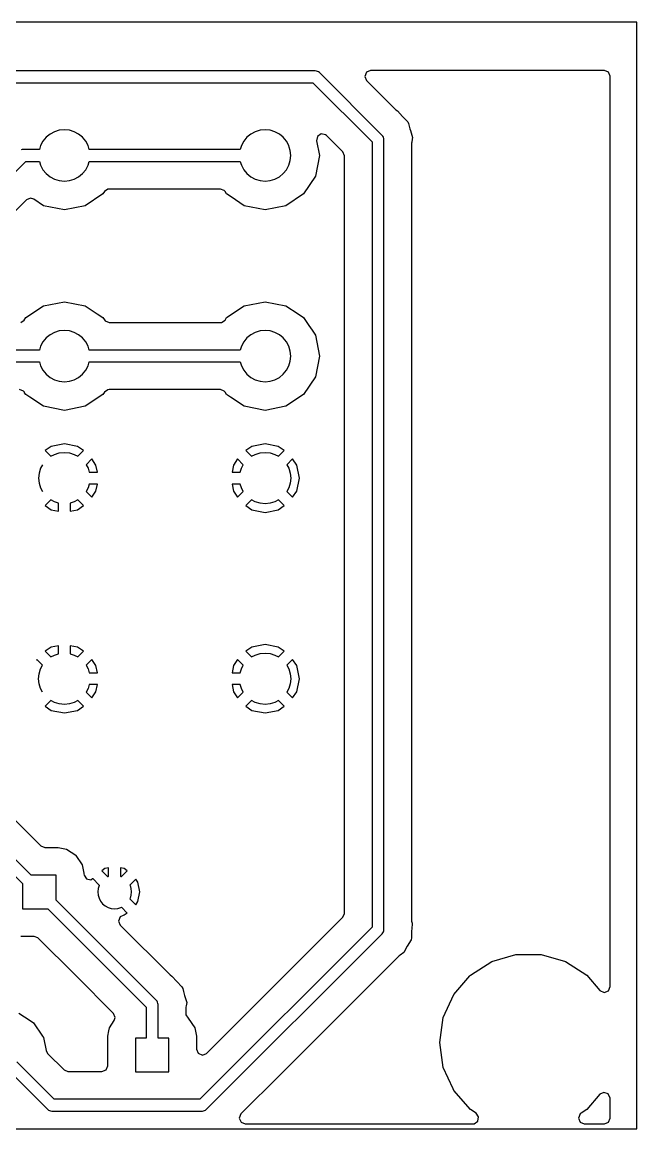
# Model space of a CAD drawing. Extents: x 48.5 to 131.2, y 2.2 to 58.3.
# Drawn here: x 100.1 to 131.2, y 2.2 to 58.3 of the extents above; entities that cross this region are included whole.
import ezdxf

# ---------------------------------------------------------------- set-up
doc = ezdxf.new("R2010")
doc.units = 0
doc.header["$LTSCALE"] = 0.000394
doc.layers.add('PLAN_1', color=7, linetype='CONTINUOUS')

msp = doc.modelspace()

# ---------------------------------------------------------------- linework, layer by layer
at = {"layer": 'PLAN_1', "color": 5}
for p, q in [((131.209976, 58.284996, 1.6), (48.494991, 58.284996, 1.6)), ((131.209976, 2.24, 1.6), (131.209976, 58.284996, 1.6)), ((48.494991, 2.24, 1.6), (131.209976, 2.24, 1.6))]:
    msp.add_line(p, q, dxfattribs=at)
at = {"layer": 'PLAN_1', "color": 1}
for p, q in [((114.93499, 55.814499, 0.06), (86.359993, 55.814499, 0.06)), ((114.993515, 55.808735, 0.06), (114.93499, 55.814499, 0.06)), ((115.049797, 55.791664, 0.06), (114.993515, 55.808735, 0.06)), ((115.101662, 55.763939, 0.06), (115.049797, 55.791664, 0.06)), ((115.147125, 55.726631, 0.06), (115.101662, 55.763939, 0.06)), ((118.322121, 52.551632, 0.06), (115.147125, 55.726631, 0.06)), ((117.52787, 55.749332, 0.06), (117.439087, 55.535, 0.06)), ((117.439087, 55.535, 0.06), (117.52375, 55.330616, 0.06)), ((117.732269, 55.834, 0.06), (117.52787, 55.749332, 0.06)), ((129.570435, 55.834, 0.06), (117.732269, 55.834, 0.06)), ((129.774826, 55.749336, 0.06), (129.570435, 55.834, 0.06)), ((129.859497, 55.544926, 0.06), (129.774826, 55.749336, 0.06)), ((129.859497, 9.441635, 0.06), (129.859497, 55.544926, 0.06)), ((86.484261, 55.2145, 0.06), (114.810722, 55.2145, 0.06)), ((114.810722, 55.2145, 0.06), (117.809982, 52.215237, 0.06)), ((117.52375, 55.330616, 0.06), (119.012749, 53.841606, 0.06)), ((119.012749, 53.841606, 0.06), (119.101341, 53.784882, 0.06)), ((119.101341, 53.784882, 0.06), (119.35141, 53.502945, 0.06)), ((119.35141, 53.502945, 0.06), (119.507904, 53.346451, 0.06)), ((119.507904, 53.346451, 0.06), (119.613335, 53.239613, 0.06)), ((101.737495, 52.735542, 0.06), (101.512741, 52.61541, 0.06)), ((101.981369, 52.809521, 0.06), (101.737495, 52.735542, 0.06)), ((102.234985, 52.834499, 0.06), (101.981369, 52.809521, 0.06)), ((102.488602, 52.809521, 0.06), (102.234985, 52.834499, 0.06)), ((102.732475, 52.735542, 0.06), (102.488602, 52.809521, 0.06)), ((102.95723, 52.61541, 0.06), (102.732475, 52.735542, 0.06)), ((111.897499, 52.735542, 0.06), (111.672745, 52.61541, 0.06)), ((112.141373, 52.809521, 0.06), (111.897499, 52.735542, 0.06)), ((112.394989, 52.834499, 0.06), (112.141373, 52.809521, 0.06)), ((112.648605, 52.809521, 0.06), (112.394989, 52.834499, 0.06)), ((112.892479, 52.735542, 0.06), (112.648605, 52.809521, 0.06)), ((113.117233, 52.61541, 0.06), (112.892479, 52.735542, 0.06)), ((119.613335, 53.239613, 0.06), (119.659477, 53.15863, 0.06)), ((119.659477, 53.15863, 0.06), (119.725967, 52.888874, 0.06)), ((119.725967, 52.888874, 0.06), (119.749901, 52.792751, 0.06)), ((119.749901, 52.792751, 0.06), (119.858185, 52.445244, 0.06)), ((101.154076, 52.256741, 0.06), (101.033943, 52.03199, 0.06)), ((101.31575, 52.453739, 0.06), (101.154076, 52.256741, 0.06)), ((101.512741, 52.61541, 0.06), (101.31575, 52.453739, 0.06)), ((103.154221, 52.453739, 0.06), (102.95723, 52.61541, 0.06)), ((103.315895, 52.256741, 0.06), (103.154221, 52.453739, 0.06)), ((103.436028, 52.03199, 0.06), (103.315895, 52.256741, 0.06)), ((111.314079, 52.256741, 0.06), (111.193947, 52.03199, 0.06)), ((111.475754, 52.453739, 0.06), (111.314079, 52.256741, 0.06)), ((111.672745, 52.61541, 0.06), (111.475754, 52.453739, 0.06)), ((113.314224, 52.453739, 0.06), (113.117233, 52.61541, 0.06)), ((113.475899, 52.256741, 0.06), (113.314224, 52.453739, 0.06)), ((113.596031, 52.03199, 0.06), (113.475899, 52.256741, 0.06)), ((115.043785, 52.494343, 0.06), (115.000626, 52.277367, 0.06)), ((115.000626, 52.277367, 0.06), (115.148392, 51.5345, 0.06)), ((115.236687, 52.623238, 0.06), (115.043785, 52.494343, 0.06)), ((115.456207, 52.579575, 0.06), (115.236687, 52.623238, 0.06)), ((115.505508, 52.539101, 0.06), (115.456207, 52.579575, 0.06)), ((116.328941, 51.715664, 0.06), (115.505508, 52.539101, 0.06)), ((117.809982, 52.215237, 0.06), (117.809982, 12.458769, 0.06)), ((118.359428, 52.506172, 0.06), (118.322121, 52.551632, 0.06)), ((118.387146, 52.454304, 0.06), (118.359428, 52.506172, 0.06)), ((118.404221, 52.398026, 0.06), (118.387146, 52.454304, 0.06)), ((118.409988, 52.3395, 0.06), (118.404221, 52.398026, 0.06)), ((118.409988, 12.334504, 0.06), (118.409988, 52.3395, 0.06)), ((119.814964, 52.209415, 0.06), (119.810478, 52.160065, 0.06)), ((119.810478, 52.160065, 0.06), (119.810478, 12.758334, 0.06)), ((119.843689, 52.366154, 0.06), (119.814964, 52.209415, 0.06)), ((119.858185, 52.445244, 0.06), (119.843689, 52.366154, 0.06)), ((100.101463, 51.828735, 0.06), (100.045181, 51.811665, 0.06)), ((100.159988, 51.834499, 0.06), (100.101463, 51.828735, 0.06)), ((100.97403, 51.834499, 0.06), (100.159988, 51.834499, 0.06)), ((101.033943, 52.03199, 0.06), (100.97403, 51.834499, 0.06)), ((103.495941, 51.834499, 0.06), (103.436028, 52.03199, 0.06)), ((111.134033, 51.834499, 0.06), (103.495941, 51.834499, 0.06)), ((111.193947, 52.03199, 0.06), (111.134033, 51.834499, 0.06)), ((113.618858, 51.956741, 0.06), (113.596031, 52.03199, 0.06)), ((113.670013, 51.788116, 0.06), (113.618858, 51.956741, 0.06)), ((113.694992, 51.5345, 0.06), (113.670013, 51.788116, 0.06)), ((116.409492, 51.521229, 0.06), (116.328941, 51.715664, 0.06)), ((93.009995, 43.960239, 0.06), (100.284256, 51.234501, 0.06)), ((100.284256, 51.234501, 0.06), (100.97403, 51.234501, 0.06)), ((100.97403, 51.234501, 0.06), (101.033943, 51.03701, 0.06)), ((101.033943, 51.03701, 0.06), (101.154076, 50.81226, 0.06)), ((103.315895, 50.81226, 0.06), (103.436028, 51.03701, 0.06)), ((103.436028, 51.03701, 0.06), (103.495941, 51.234501, 0.06)), ((103.495941, 51.234501, 0.06), (111.134033, 51.234501, 0.06)), ((111.134033, 51.234501, 0.06), (111.167068, 51.125618, 0.06)), ((111.167068, 51.125618, 0.06), (111.193947, 51.03701, 0.06)), ((111.193947, 51.03701, 0.06), (111.314079, 50.81226, 0.06)), ((113.475899, 50.81226, 0.06), (113.596031, 51.03701, 0.06)), ((113.596031, 51.03701, 0.06), (113.670013, 51.280884, 0.06)), ((113.670013, 51.280884, 0.06), (113.694992, 51.5345, 0.06)), ((115.148392, 51.5345, 0.06), (114.938797, 50.480812, 0.06)), ((116.409492, 13.152783, 0.06), (116.409492, 51.521229, 0.06)), ((101.154076, 50.81226, 0.06), (101.31575, 50.615261, 0.06)), ((101.31575, 50.615261, 0.06), (101.512741, 50.45359, 0.06)), ((101.512741, 50.45359, 0.06), (101.737495, 50.333458, 0.06)), ((102.732475, 50.333458, 0.06), (102.95723, 50.45359, 0.06)), ((102.95723, 50.45359, 0.06), (103.154221, 50.615261, 0.06)), ((103.154221, 50.615261, 0.06), (103.315895, 50.81226, 0.06)), ((111.314079, 50.81226, 0.06), (111.475754, 50.615261, 0.06)), ((111.475754, 50.615261, 0.06), (111.672745, 50.45359, 0.06)), ((111.672745, 50.45359, 0.06), (111.897499, 50.333458, 0.06)), ((112.892479, 50.333458, 0.06), (113.117233, 50.45359, 0.06)), ((113.117233, 50.45359, 0.06), (113.314224, 50.615261, 0.06)), ((113.314224, 50.615261, 0.06), (113.475899, 50.81226, 0.06)), ((114.938797, 50.480812, 0.06), (114.341934, 49.587547, 0.06)), ((101.737495, 50.333458, 0.06), (101.981369, 50.25948, 0.06)), ((101.981369, 50.25948, 0.06), (102.234985, 50.234501, 0.06)), ((102.234985, 50.234501, 0.06), (102.488602, 50.25948, 0.06)), ((102.488602, 50.25948, 0.06), (102.732475, 50.333458, 0.06)), ((111.897499, 50.333458, 0.06), (112.141373, 50.25948, 0.06)), ((112.141373, 50.25948, 0.06), (112.394989, 50.234501, 0.06)), ((112.394989, 50.234501, 0.06), (112.648605, 50.25948, 0.06)), ((112.648605, 50.25948, 0.06), (112.892479, 50.333458, 0.06)), ((100.52108, 49.37252, 0.06), (100.319305, 49.288952, 0.06)), ((100.683632, 49.323215, 0.06), (100.52108, 49.37252, 0.06)), ((101.181305, 48.990688, 0.06), (100.683632, 49.323215, 0.06)), ((104.181938, 49.587547, 0.06), (103.288673, 48.990688, 0.06)), ((104.263351, 49.709396, 0.06), (104.181938, 49.587547, 0.06)), ((104.440491, 49.827744, 0.06), (104.263351, 49.709396, 0.06)), ((104.503967, 49.834003, 0.06), (104.440491, 49.827744, 0.06)), ((110.133484, 49.834003, 0.06), (104.503967, 49.834003, 0.06)), ((110.330322, 49.752464, 0.06), (110.133484, 49.834003, 0.06)), ((110.370758, 49.703201, 0.06), (110.330322, 49.752464, 0.06)), ((110.447144, 49.588875, 0.06), (110.370758, 49.703201, 0.06)), ((110.676262, 49.435047, 0.06), (110.447144, 49.588875, 0.06)), ((111.341301, 48.990688, 0.06), (110.676262, 49.435047, 0.06)), ((114.341934, 49.587547, 0.06), (113.448669, 48.990688, 0.06)), ((100.319305, 49.288952, 0.06), (97.534859, 46.504498, 0.06)), ((102.234985, 48.781097, 0.06), (101.181305, 48.990688, 0.06)), ((103.288673, 48.990688, 0.06), (102.234985, 48.781097, 0.06)), ((112.394989, 48.781097, 0.06), (111.341301, 48.990688, 0.06)), ((113.448669, 48.990688, 0.06), (112.394989, 48.781097, 0.06)), ((100.28804, 43.321449, 0.06), (101.181305, 43.918316, 0.06)), ((101.181305, 43.918316, 0.06), (102.234985, 44.127907, 0.06)), ((102.234985, 44.127907, 0.06), (103.288673, 43.918316, 0.06)), ((103.288673, 43.918316, 0.06), (103.901169, 43.50906, 0.06)), ((110.448036, 43.321449, 0.06), (111.341301, 43.918316, 0.06)), ((111.341301, 43.918316, 0.06), (112.394989, 44.127907, 0.06)), ((112.394989, 44.127907, 0.06), (112.921867, 44.023106, 0.06)), ((112.921867, 44.023106, 0.06), (113.448669, 43.918316, 0.06)), ((113.448669, 43.918316, 0.06), (114.062294, 43.508308, 0.06)), ((100.02948, 43.081261, 0.06), (100.206627, 43.199615, 0.06)), ((100.206627, 43.199615, 0.06), (100.28804, 43.321449, 0.06)), ((103.901169, 43.50906, 0.06), (104.181938, 43.321449, 0.06)), ((104.181938, 43.321449, 0.06), (104.259201, 43.205818, 0.06)), ((104.259201, 43.205818, 0.06), (104.29966, 43.156532, 0.06)), ((104.29966, 43.156532, 0.06), (104.49649, 43.075008, 0.06)), ((110.189484, 43.081261, 0.06), (110.366623, 43.199608, 0.06)), ((110.366623, 43.199608, 0.06), (110.448036, 43.321449, 0.06)), ((114.062294, 43.508308, 0.06), (114.341934, 43.321449, 0.06)), ((114.341934, 43.321449, 0.06), (114.606339, 42.925762, 0.06)), ((101.981369, 42.649525, 0.06), (101.737495, 42.575546, 0.06)), ((102.234985, 42.674503, 0.06), (101.981369, 42.649525, 0.06)), ((102.488602, 42.649525, 0.06), (102.234985, 42.674503, 0.06)), ((102.732475, 42.575546, 0.06), (102.488602, 42.649525, 0.06)), ((104.49649, 43.075008, 0.06), (110.125999, 43.075008, 0.06)), ((110.125999, 43.075008, 0.06), (110.189484, 43.081261, 0.06)), ((112.141373, 42.649525, 0.06), (111.897499, 42.575546, 0.06)), ((112.394989, 42.674503, 0.06), (112.141373, 42.649525, 0.06)), ((112.648605, 42.649525, 0.06), (112.394989, 42.674503, 0.06)), ((112.892479, 42.575546, 0.06), (112.648605, 42.649525, 0.06)), ((114.606339, 42.925762, 0.06), (114.772011, 42.677792, 0.06)), ((114.772011, 42.677792, 0.06), (114.938797, 42.428192, 0.06)), ((101.154076, 42.096745, 0.06), (101.033943, 41.871994, 0.06)), ((101.31575, 42.293743, 0.06), (101.154076, 42.096745, 0.06)), ((101.512741, 42.455414, 0.06), (101.31575, 42.293743, 0.06)), ((101.737495, 42.575546, 0.06), (101.512741, 42.455414, 0.06)), ((102.95723, 42.455414, 0.06), (102.732475, 42.575546, 0.06)), ((103.154221, 42.293743, 0.06), (102.95723, 42.455414, 0.06)), ((103.315895, 42.096745, 0.06), (103.154221, 42.293743, 0.06)), ((103.436028, 41.871994, 0.06), (103.315895, 42.096745, 0.06)), ((111.314079, 42.096745, 0.06), (111.193947, 41.871994, 0.06)), ((111.475754, 42.293743, 0.06), (111.314079, 42.096745, 0.06)), ((111.672745, 42.455414, 0.06), (111.475754, 42.293743, 0.06)), ((111.897499, 42.575546, 0.06), (111.672745, 42.455414, 0.06)), ((113.117233, 42.455414, 0.06), (112.892479, 42.575546, 0.06)), ((113.314224, 42.293743, 0.06), (113.117233, 42.455414, 0.06)), ((113.475899, 42.096745, 0.06), (113.314224, 42.293743, 0.06)), ((113.596031, 41.871994, 0.06), (113.475899, 42.096745, 0.06)), ((114.938797, 42.428192, 0.06), (115.148392, 41.374504, 0.06)), ((100.97403, 41.674503, 0.06), (93.009995, 41.674503, 0.06)), ((101.033943, 41.871994, 0.06), (100.97403, 41.674503, 0.06)), ((103.495941, 41.674503, 0.06), (103.436028, 41.871994, 0.06)), ((111.134033, 41.674503, 0.06), (103.495941, 41.674503, 0.06)), ((111.193947, 41.871994, 0.06), (111.134033, 41.674503, 0.06)), ((113.670013, 41.62812, 0.06), (113.596031, 41.871994, 0.06)), ((113.694992, 41.374504, 0.06), (113.670013, 41.62812, 0.06)), ((93.009995, 41.074505, 0.06), (100.97403, 41.074505, 0.06)), ((100.97403, 41.074505, 0.06), (101.033943, 40.877014, 0.06)), ((103.436028, 40.877014, 0.06), (103.495941, 41.074505, 0.06)), ((103.495941, 41.074505, 0.06), (111.134033, 41.074505, 0.06)), ((111.134033, 41.074505, 0.06), (111.193947, 40.877014, 0.06)), ((113.596031, 40.877014, 0.06), (113.670013, 41.120888, 0.06)), ((113.670013, 41.120888, 0.06), (113.694992, 41.374504, 0.06)), ((115.148392, 41.374504, 0.06), (114.938797, 40.320808, 0.06)), ((101.033943, 40.877014, 0.06), (101.154076, 40.652264, 0.06)), ((101.154076, 40.652264, 0.06), (101.31575, 40.455265, 0.06)), ((101.31575, 40.455265, 0.06), (101.512741, 40.293594, 0.06)), ((102.95723, 40.293594, 0.06), (103.154221, 40.455265, 0.06)), ((103.154221, 40.455265, 0.06), (103.315895, 40.652264, 0.06)), ((103.315895, 40.652264, 0.06), (103.436028, 40.877014, 0.06)), ((111.193947, 40.877014, 0.06), (111.314079, 40.652264, 0.06)), ((111.314079, 40.652264, 0.06), (111.475754, 40.455265, 0.06)), ((111.475754, 40.455265, 0.06), (111.672745, 40.293594, 0.06)), ((113.117233, 40.293594, 0.06), (113.314224, 40.455265, 0.06)), ((113.314224, 40.455265, 0.06), (113.475899, 40.652264, 0.06)), ((113.475899, 40.652264, 0.06), (113.596031, 40.877014, 0.06)), ((101.512741, 40.293594, 0.06), (101.737495, 40.173462, 0.06)), ((101.737495, 40.173462, 0.06), (101.981369, 40.099483, 0.06)), ((101.981369, 40.099483, 0.06), (102.234985, 40.074505, 0.06)), ((102.234985, 40.074505, 0.06), (102.488602, 40.099483, 0.06)), ((102.488602, 40.099483, 0.06), (102.732475, 40.173462, 0.06)), ((102.732475, 40.173462, 0.06), (102.95723, 40.293594, 0.06)), ((111.672745, 40.293594, 0.06), (111.897499, 40.173462, 0.06)), ((111.897499, 40.173462, 0.06), (112.141373, 40.099483, 0.06)), ((112.141373, 40.099483, 0.06), (112.394989, 40.074505, 0.06)), ((112.394989, 40.074505, 0.06), (112.648605, 40.099483, 0.06)), ((112.648605, 40.099483, 0.06), (112.892479, 40.173462, 0.06)), ((112.892479, 40.173462, 0.06), (113.117233, 40.293594, 0.06)), ((114.938797, 40.320808, 0.06), (114.341934, 39.427551, 0.06)), ((100.170311, 39.592476, 0.06), (99.973488, 39.674, 0.06)), ((100.210785, 39.543175, 0.06), (100.170311, 39.592476, 0.06)), ((100.226112, 39.520237, 0.06), (100.210785, 39.543175, 0.06)), ((100.28804, 39.427551, 0.06), (100.226112, 39.520237, 0.06)), ((100.483589, 39.296894, 0.06), (100.28804, 39.427551, 0.06)), ((101.181305, 38.830692, 0.06), (100.483589, 39.296894, 0.06)), ((104.181938, 39.427551, 0.06), (103.288673, 38.830692, 0.06)), ((104.263351, 39.5494, 0.06), (104.181938, 39.427551, 0.06)), ((104.440491, 39.667747, 0.06), (104.263351, 39.5494, 0.06)), ((104.503983, 39.674, 0.06), (104.440491, 39.667747, 0.06)), ((110.133492, 39.674, 0.06), (104.503983, 39.674, 0.06)), ((110.330315, 39.592476, 0.06), (110.133492, 39.674, 0.06)), ((110.367836, 39.547581, 0.06), (110.330315, 39.592476, 0.06)), ((110.448036, 39.427551, 0.06), (110.367836, 39.547581, 0.06)), ((110.643585, 39.296894, 0.06), (110.448036, 39.427551, 0.06)), ((111.341301, 38.830692, 0.06), (110.643585, 39.296894, 0.06)), ((114.341934, 39.427551, 0.06), (113.448669, 38.830692, 0.06)), ((102.234985, 38.621094, 0.06), (101.181305, 38.830692, 0.06)), ((103.288673, 38.830692, 0.06), (102.234985, 38.621094, 0.06)), ((112.394989, 38.621094, 0.06), (111.341301, 38.830692, 0.06)), ((113.448669, 38.830692, 0.06), (112.394989, 38.621094, 0.06)), ((101.571678, 36.795864, 0.06), (101.26368, 36.590076, 0.06)), ((101.26368, 36.590076, 0.06), (101.555489, 36.298264, 0.06)), ((102.234985, 36.927811, 0.06), (101.571678, 36.795864, 0.06)), ((101.737495, 36.395546, 0.06), (101.981369, 36.469524, 0.06)), ((101.981369, 36.469524, 0.06), (102.234985, 36.494503, 0.06)), ((102.898293, 36.795864, 0.06), (102.234985, 36.927811, 0.06)), ((102.234985, 36.494503, 0.06), (102.488602, 36.469524, 0.06)), ((102.488602, 36.469524, 0.06), (102.732475, 36.395546, 0.06)), ((103.206284, 36.590076, 0.06), (102.898293, 36.795864, 0.06)), ((102.914474, 36.298267, 0.06), (103.206284, 36.590076, 0.06)), ((111.731682, 36.795864, 0.06), (111.423683, 36.590076, 0.06)), ((111.423683, 36.590076, 0.06), (111.715492, 36.298264, 0.06)), ((112.394989, 36.927811, 0.06), (111.731682, 36.795864, 0.06)), ((111.897499, 36.395546, 0.06), (112.141373, 36.469524, 0.06)), ((112.141373, 36.469524, 0.06), (112.394989, 36.494503, 0.06)), ((113.058296, 36.795864, 0.06), (112.394989, 36.927811, 0.06)), ((112.394989, 36.494503, 0.06), (112.648605, 36.469524, 0.06)), ((112.648605, 36.469524, 0.06), (112.892479, 36.395546, 0.06)), ((113.366287, 36.590076, 0.06), (113.058296, 36.795864, 0.06)), ((113.074478, 36.298267, 0.06), (113.366287, 36.590076, 0.06)), ((101.131233, 35.874004, 0.06), (101.033943, 35.691994, 0.06)), ((101.555489, 36.298264, 0.06), (101.737495, 36.395546, 0.06)), ((102.732475, 36.395546, 0.06), (102.914474, 36.298267, 0.06)), ((103.630554, 36.165806, 0.06), (103.338745, 35.874001, 0.06)), ((103.338745, 35.874001, 0.06), (103.436028, 35.691994, 0.06)), ((103.836349, 35.857819, 0.06), (103.630554, 36.165806, 0.06)), ((110.99942, 36.165813, 0.06), (110.793625, 35.857819, 0.06)), ((111.291229, 35.874001, 0.06), (110.99942, 36.165813, 0.06)), ((111.193947, 35.691994, 0.06), (111.291229, 35.874001, 0.06)), ((111.715492, 36.298264, 0.06), (111.897499, 36.395546, 0.06)), ((112.892479, 36.395546, 0.06), (113.074478, 36.298267, 0.06)), ((113.79055, 36.165806, 0.06), (113.498749, 35.874001, 0.06)), ((113.498749, 35.874001, 0.06), (113.596031, 35.691994, 0.06)), ((113.996346, 35.857819, 0.06), (113.79055, 36.165806, 0.06)), ((100.959961, 35.44812, 0.06), (100.934982, 35.194504, 0.06)), ((101.033943, 35.691994, 0.06), (100.959961, 35.44812, 0.06)), ((103.436028, 35.691994, 0.06), (103.495941, 35.494503, 0.06)), ((103.495941, 35.494503, 0.06), (103.908615, 35.494503, 0.06)), ((103.908615, 35.494503, 0.06), (103.836349, 35.857819, 0.06)), ((110.793625, 35.857819, 0.06), (110.721359, 35.494503, 0.06)), ((110.721359, 35.494503, 0.06), (111.134033, 35.494503, 0.06)), ((111.134033, 35.494503, 0.06), (111.193947, 35.691994, 0.06)), ((113.596031, 35.691994, 0.06), (113.670013, 35.44812, 0.06)), ((113.670013, 35.44812, 0.06), (113.694992, 35.194504, 0.06)), ((114.128288, 35.194504, 0.06), (113.996346, 35.857819, 0.06)), ((100.934982, 35.194504, 0.06), (100.959961, 34.940887, 0.06)), ((100.959961, 34.940887, 0.06), (101.033943, 34.697014, 0.06)), ((103.495941, 34.894505, 0.06), (103.436028, 34.697014, 0.06)), ((103.908615, 34.894505, 0.06), (103.495941, 34.894505, 0.06)), ((103.836349, 34.531189, 0.06), (103.908615, 34.894505, 0.06)), ((111.134033, 34.894505, 0.06), (110.721359, 34.894505, 0.06)), ((110.721359, 34.894505, 0.06), (110.793625, 34.531189, 0.06)), ((111.193947, 34.697014, 0.06), (111.134033, 34.894505, 0.06)), ((113.670013, 34.940887, 0.06), (113.596031, 34.697014, 0.06)), ((113.694992, 35.194504, 0.06), (113.670013, 34.940887, 0.06)), ((113.996346, 34.531189, 0.06), (114.128288, 35.194504, 0.06)), ((101.033943, 34.697014, 0.06), (101.131226, 34.515011, 0.06)), ((103.436028, 34.697014, 0.06), (103.338745, 34.515007, 0.06)), ((103.338745, 34.515007, 0.06), (103.630554, 34.223202, 0.06)), ((103.630554, 34.223202, 0.06), (103.836349, 34.531189, 0.06)), ((110.793625, 34.531189, 0.06), (110.99942, 34.223202, 0.06)), ((110.99942, 34.223202, 0.06), (111.291229, 34.515011, 0.06)), ((111.291229, 34.515011, 0.06), (111.193947, 34.697014, 0.06)), ((113.596031, 34.697014, 0.06), (113.498749, 34.515007, 0.06)), ((113.498749, 34.515007, 0.06), (113.79055, 34.223202, 0.06)), ((113.79055, 34.223202, 0.06), (113.996346, 34.531189, 0.06)), ((101.555489, 34.090748, 0.06), (101.26368, 33.798939, 0.06)), ((101.26368, 33.798939, 0.06), (101.571678, 33.593132, 0.06)), ((101.737495, 33.993462, 0.06), (101.555489, 34.090748, 0.06)), ((101.934982, 33.933556, 0.06), (101.737495, 33.993462, 0.06)), ((101.934982, 33.52087, 0.06), (101.934982, 33.933556, 0.06)), ((102.732475, 33.993462, 0.06), (102.534988, 33.933556, 0.06)), ((102.534988, 33.933556, 0.06), (102.534988, 33.52087, 0.06)), ((102.914482, 34.090744, 0.06), (102.732475, 33.993462, 0.06)), ((102.898293, 33.593132, 0.06), (103.206291, 33.798939, 0.06)), ((103.206291, 33.798939, 0.06), (102.914482, 34.090744, 0.06)), ((111.715492, 34.090744, 0.06), (111.423683, 33.798939, 0.06)), ((111.423683, 33.798939, 0.06), (111.731682, 33.593132, 0.06)), ((111.897499, 33.993462, 0.06), (111.715492, 34.090744, 0.06)), ((112.141373, 33.919483, 0.06), (111.897499, 33.993462, 0.06)), ((112.394989, 33.894505, 0.06), (112.141373, 33.919483, 0.06)), ((112.648605, 33.919483, 0.06), (112.394989, 33.894505, 0.06)), ((112.892479, 33.993462, 0.06), (112.648605, 33.919483, 0.06)), ((113.074486, 34.090744, 0.06), (112.892479, 33.993462, 0.06)), ((113.058296, 33.593132, 0.06), (113.366295, 33.798939, 0.06)), ((113.366295, 33.798939, 0.06), (113.074486, 34.090744, 0.06)), ((101.571678, 33.593132, 0.06), (101.934982, 33.52087, 0.06)), ((102.534988, 33.52087, 0.06), (102.898293, 33.593132, 0.06)), ((111.731682, 33.593132, 0.06), (112.394989, 33.461201, 0.06)), ((112.394989, 33.461201, 0.06), (113.058296, 33.593132, 0.06)), ((101.571678, 26.635868, 0.06), (101.26368, 26.430071, 0.06)), ((101.26368, 26.430071, 0.06), (101.555489, 26.13826, 0.06)), ((101.934982, 26.708136, 0.06), (101.571678, 26.635868, 0.06)), ((101.934982, 26.29545, 0.06), (101.934982, 26.708136, 0.06)), ((102.898293, 26.635868, 0.06), (102.534988, 26.708136, 0.06)), ((102.534988, 26.708136, 0.06), (102.534988, 26.29545, 0.06)), ((103.206284, 26.430073, 0.06), (102.898293, 26.635868, 0.06)), ((102.914474, 26.138262, 0.06), (103.206284, 26.430073, 0.06)), ((111.731682, 26.635868, 0.06), (111.423683, 26.430071, 0.06)), ((111.423683, 26.430071, 0.06), (111.715492, 26.138258, 0.06)), ((112.394989, 26.767813, 0.06), (111.731682, 26.635868, 0.06)), ((113.058296, 26.635868, 0.06), (112.394989, 26.767813, 0.06)), ((113.366287, 26.430073, 0.06), (113.058296, 26.635868, 0.06)), ((113.074478, 26.138264, 0.06), (113.366287, 26.430073, 0.06)), ((100.839417, 26.0058, 0.06), (100.825188, 25.984501, 0.06)), ((100.825188, 25.984501, 0.06), (100.860718, 25.984501, 0.06)), ((100.860718, 25.984501, 0.06), (100.839417, 26.0058, 0.06)), ((101.131226, 25.713993, 0.06), (100.860718, 25.984501, 0.06)), ((101.555489, 26.13826, 0.06), (101.737495, 26.235544, 0.06)), ((101.737495, 26.235544, 0.06), (101.934982, 26.29545, 0.06)), ((102.534988, 26.29545, 0.06), (102.732475, 26.235544, 0.06)), ((102.732475, 26.235544, 0.06), (102.914474, 26.138262, 0.06)), ((103.630554, 26.005802, 0.06), (103.338745, 25.713997, 0.06)), ((103.836349, 25.697813, 0.06), (103.630554, 26.005802, 0.06)), ((110.99942, 26.00581, 0.06), (110.793625, 25.697813, 0.06)), ((111.291237, 25.713999, 0.06), (110.99942, 26.00581, 0.06)), ((111.715492, 26.138258, 0.06), (111.897499, 26.235544, 0.06)), ((111.897499, 26.235544, 0.06), (112.141373, 26.309521, 0.06)), ((112.141373, 26.309521, 0.06), (112.394989, 26.334499, 0.06)), ((112.394989, 26.334499, 0.06), (112.648605, 26.309521, 0.06)), ((112.648605, 26.309521, 0.06), (112.892479, 26.235544, 0.06)), ((112.892479, 26.235544, 0.06), (113.074478, 26.138264, 0.06)), ((113.79055, 26.005802, 0.06), (113.498741, 25.713999, 0.06)), ((113.996346, 25.697813, 0.06), (113.79055, 26.005802, 0.06)), ((100.934982, 25.0345, 0.06), (100.959961, 25.288118, 0.06)), ((100.959961, 25.288118, 0.06), (101.033943, 25.531988, 0.06)), ((101.033943, 25.531988, 0.06), (101.131226, 25.713993, 0.06)), ((103.338745, 25.713997, 0.06), (103.436028, 25.531988, 0.06)), ((103.436028, 25.531988, 0.06), (103.495941, 25.334499, 0.06)), ((103.495941, 25.334499, 0.06), (103.908615, 25.334499, 0.06)), ((103.908615, 25.334499, 0.06), (103.836349, 25.697813, 0.06)), ((110.793625, 25.697813, 0.06), (110.721359, 25.334499, 0.06)), ((110.721359, 25.334499, 0.06), (111.134033, 25.334499, 0.06)), ((111.134033, 25.334499, 0.06), (111.193947, 25.531988, 0.06)), ((111.193947, 25.531988, 0.06), (111.291237, 25.713999, 0.06)), ((113.498741, 25.713999, 0.06), (113.596031, 25.531988, 0.06)), ((113.596031, 25.531988, 0.06), (113.670013, 25.288118, 0.06)), ((113.670013, 25.288118, 0.06), (113.694992, 25.0345, 0.06)), ((114.128288, 25.0345, 0.06), (113.996346, 25.697813, 0.06)), ((100.959961, 24.780882, 0.06), (100.934982, 25.0345, 0.06)), ((101.033943, 24.537012, 0.06), (100.959961, 24.780882, 0.06)), ((103.495941, 24.734501, 0.06), (103.436028, 24.537012, 0.06)), ((103.908615, 24.734501, 0.06), (103.495941, 24.734501, 0.06)), ((103.836349, 24.371187, 0.06), (103.908615, 24.734501, 0.06)), ((111.134033, 24.734501, 0.06), (110.721359, 24.734501, 0.06)), ((110.721359, 24.734501, 0.06), (110.793625, 24.371187, 0.06)), ((111.193947, 24.537012, 0.06), (111.134033, 24.734501, 0.06)), ((113.670013, 24.780882, 0.06), (113.596031, 24.537012, 0.06)), ((113.694992, 25.0345, 0.06), (113.670013, 24.780882, 0.06)), ((113.996346, 24.371187, 0.06), (114.128288, 25.0345, 0.06)), ((101.131226, 24.355007, 0.06), (101.033943, 24.537012, 0.06)), ((103.436028, 24.537012, 0.06), (103.338745, 24.355009, 0.06)), ((103.338745, 24.355009, 0.06), (103.630554, 24.063198, 0.06)), ((103.630554, 24.063198, 0.06), (103.836349, 24.371187, 0.06)), ((110.793625, 24.371187, 0.06), (110.99942, 24.063198, 0.06)), ((110.99942, 24.063198, 0.06), (111.291229, 24.355009, 0.06)), ((111.291229, 24.355009, 0.06), (111.193947, 24.537012, 0.06)), ((113.596031, 24.537012, 0.06), (113.498749, 24.355003, 0.06)), ((113.498749, 24.355003, 0.06), (113.79055, 24.063198, 0.06)), ((113.79055, 24.063198, 0.06), (113.996346, 24.371187, 0.06)), ((101.555481, 23.930744, 0.06), (101.26368, 23.638943, 0.06)), ((101.26368, 23.638943, 0.06), (101.571678, 23.433142, 0.06)), ((101.737495, 23.833456, 0.06), (101.555481, 23.930744, 0.06)), ((101.981369, 23.75948, 0.06), (101.737495, 23.833456, 0.06)), ((102.234985, 23.734501, 0.06), (101.981369, 23.75948, 0.06)), ((102.488602, 23.75948, 0.06), (102.234985, 23.734501, 0.06)), ((102.732475, 23.833456, 0.06), (102.488602, 23.75948, 0.06)), ((102.914482, 23.93074, 0.06), (102.732475, 23.833456, 0.06)), ((102.898293, 23.433142, 0.06), (103.206284, 23.638939, 0.06)), ((103.206284, 23.638939, 0.06), (102.914482, 23.93074, 0.06)), ((111.715485, 23.930744, 0.06), (111.423683, 23.638943, 0.06)), ((111.423683, 23.638943, 0.06), (111.731682, 23.433142, 0.06)), ((111.897499, 23.833456, 0.06), (111.715485, 23.930744, 0.06)), ((112.141373, 23.75948, 0.06), (111.897499, 23.833456, 0.06)), ((112.394989, 23.734501, 0.06), (112.141373, 23.75948, 0.06)), ((112.648605, 23.75948, 0.06), (112.394989, 23.734501, 0.06)), ((112.892479, 23.833456, 0.06), (112.648605, 23.75948, 0.06)), ((113.074493, 23.930744, 0.06), (112.892479, 23.833456, 0.06)), ((113.058296, 23.433142, 0.06), (113.366295, 23.638943, 0.06)), ((113.366295, 23.638943, 0.06), (113.074493, 23.930744, 0.06)), ((101.571678, 23.433142, 0.06), (102.234985, 23.301203, 0.06)), ((102.234985, 23.301203, 0.06), (102.898293, 23.433142, 0.06)), ((111.731682, 23.433142, 0.06), (112.394989, 23.301203, 0.06)), ((112.394989, 23.301203, 0.06), (113.058296, 23.433142, 0.06)), ((100.549255, 15.089503, 0.06), (93.014992, 22.623768, 0.06)), ((94.723267, 22.896107, 0.06), (101.04882, 16.570549, 0.06)), ((92.502853, 22.287373, 0.06), (100.124992, 14.665234, 0.06)), ((101.04882, 16.570549, 0.06), (101.243263, 16.490002, 0.06)), ((101.243263, 16.490002, 0.06), (101.917854, 16.490002, 0.06)), ((101.917854, 16.490002, 0.06), (102.181023, 16.437664, 0.06)), ((102.181023, 16.437664, 0.06), (102.340935, 16.405846, 0.06)), ((102.340935, 16.405846, 0.06), (102.808281, 16.093584, 0.06)), ((102.808281, 16.093584, 0.06), (102.82074, 16.08526, 0.06)), ((102.82074, 16.08526, 0.06), (103.141327, 15.605469, 0.06)), ((103.141327, 15.605469, 0.06), (103.225479, 15.182367, 0.06)), ((103.225479, 15.182367, 0.06), (103.225479, 15.153708, 0.06)), ((103.225479, 15.153708, 0.06), (103.231735, 15.090189, 0.06)), ((104.287254, 15.416983, 0.06), (104.128113, 15.310643, 0.06)), ((104.128113, 15.310643, 0.06), (104.426407, 15.012348, 0.06)), ((104.474983, 15.454325, 0.06), (104.287254, 15.416983, 0.06)), ((104.474983, 15.032468, 0.06), (104.474983, 15.454325, 0.06)), ((105.074989, 15.454325, 0.06), (105.074989, 15.032468, 0.06)), ((105.262718, 15.416983, 0.06), (105.074989, 15.454325, 0.06)), ((105.123566, 15.012345, 0.06), (105.42186, 15.310643, 0.06)), ((105.42186, 15.310643, 0.06), (105.262718, 15.416983, 0.06)), ((100.124992, 14.665234, 0.06), (100.124992, 13.389503, 0.06)), ((101.824989, 15.089503, 0.06), (100.549255, 15.089503, 0.06)), ((101.824989, 13.813772, 0.06), (101.824989, 15.089503, 0.06)), ((103.231735, 15.090189, 0.06), (103.356079, 14.904091, 0.06)), ((103.356079, 14.904091, 0.06), (103.583618, 14.858832, 0.06)), ((103.583618, 14.858832, 0.06), (103.662018, 14.911215, 0.06)), ((103.662018, 14.911215, 0.06), (103.67749, 14.912738, 0.06)), ((103.67749, 14.912738, 0.06), (104.002144, 14.58809, 0.06)), ((104.002144, 14.58809, 0.06), (103.989685, 14.564784, 0.06)), ((104.426407, 15.012348, 0.06), (104.449707, 15.0248, 0.06)), ((104.449707, 15.0248, 0.06), (104.474983, 15.032468, 0.06)), ((105.074989, 15.032468, 0.06), (105.100266, 15.0248, 0.06)), ((105.100266, 15.0248, 0.06), (105.123566, 15.012345, 0.06)), ((105.84613, 14.886379, 0.06), (105.547829, 14.588085, 0.06)), ((105.547829, 14.588085, 0.06), (105.560287, 14.564784, 0.06)), ((105.952461, 14.727241, 0.06), (105.84613, 14.886379, 0.06)), ((106.049469, 14.239503, 0.06), (105.952461, 14.727241, 0.06)), ((103.941322, 14.40533, 0.06), (103.924988, 14.239503, 0.06)), ((103.924988, 14.239503, 0.06), (103.941322, 14.073676, 0.06)), ((103.989685, 14.564784, 0.06), (103.941322, 14.40533, 0.06)), ((103.941322, 14.073676, 0.06), (103.989685, 13.914222, 0.06)), ((105.560287, 14.564784, 0.06), (105.60865, 14.40533, 0.06)), ((105.60865, 14.073676, 0.06), (105.560287, 13.914222, 0.06)), ((105.60865, 14.40533, 0.06), (105.624985, 14.239503, 0.06)), ((105.624985, 14.239503, 0.06), (105.60865, 14.073676, 0.06)), ((105.952461, 13.751773, 0.06), (106.049469, 14.239503, 0.06)), ((106.89212, 8.746641, 0.06), (101.824989, 13.813772, 0.06)), ((103.989685, 13.914222, 0.06), (104.068237, 13.767268, 0.06)), ((104.068237, 13.767268, 0.06), (104.173943, 13.638462, 0.06)), ((104.173943, 13.638462, 0.06), (104.30275, 13.532754, 0.06)), ((104.30275, 13.532754, 0.06), (104.449707, 13.454206, 0.06)), ((104.449707, 13.454206, 0.06), (104.609161, 13.405835, 0.06)), ((104.940811, 13.405835, 0.06), (105.100266, 13.454206, 0.06)), ((105.100266, 13.454206, 0.06), (105.123573, 13.466663, 0.06)), ((105.123573, 13.466663, 0.06), (105.42186, 13.16837, 0.06)), ((105.560287, 13.914222, 0.06), (105.547836, 13.890926, 0.06)), ((105.547836, 13.890926, 0.06), (105.84613, 13.592634, 0.06)), ((105.84613, 13.592634, 0.06), (105.952461, 13.751773, 0.06)), ((100.124992, 13.389503, 0.06), (101.400726, 13.389503, 0.06)), ((101.400726, 13.389503, 0.06), (106.379982, 8.410244, 0.06)), ((104.609161, 13.405835, 0.06), (104.774986, 13.389503, 0.06)), ((104.774986, 13.389503, 0.06), (104.940811, 13.405835, 0.06)), ((105.065918, 12.972603, 0.06), (104.978218, 12.760881, 0.06)), ((105.215736, 13.052683, 0.06), (105.065918, 12.972603, 0.06)), ((105.262718, 13.062031, 0.06), (105.215736, 13.052683, 0.06)), ((105.42186, 13.16837, 0.06), (105.262718, 13.062031, 0.06)), ((109.433876, 6.063271, 0.06), (116.328941, 12.95834, 0.06)), ((116.328941, 12.95834, 0.06), (116.409492, 13.152783, 0.06)), ((104.978218, 12.760881, 0.06), (105.062881, 12.556491, 0.06)), ((105.062881, 12.556491, 0.06), (107.582756, 10.036606, 0.06)), ((117.809982, 12.458769, 0.06), (109.095718, 3.744504, 0.06)), ((118.404221, 12.275977, 0.06), (118.409988, 12.334504, 0.06)), ((119.810478, 12.758334, 0.06), (119.833015, 12.655592, 0.06)), ((119.815186, 12.360868, 0.06), (119.810478, 12.279323, 0.06)), ((119.833015, 12.655592, 0.06), (119.815186, 12.360868, 0.06)), ((100.706703, 11.989012, 0.06), (100.03212, 11.989012, 0.06)), ((100.901154, 11.908461, 0.06), (100.706703, 11.989012, 0.06)), ((102.808411, 10.001209, 0.06), (100.901154, 11.908461, 0.06)), ((109.432121, 3.232372, 0.06), (118.322121, 12.122372, 0.06)), ((118.322121, 12.122372, 0.06), (118.359428, 12.167833, 0.06)), ((118.359428, 12.167833, 0.06), (118.387146, 12.219699, 0.06)), ((118.387146, 12.219699, 0.06), (118.404221, 12.275977, 0.06)), ((119.784851, 11.818021, 0.06), (119.59005, 11.495367, 0.06)), ((119.809464, 11.907857, 0.06), (119.784851, 11.818021, 0.06)), ((119.810478, 12.279323, 0.06), (119.809464, 11.907857, 0.06)), ((119.59005, 11.495367, 0.06), (119.420921, 11.173119, 0.06)), ((119.185555, 11.005196, 0.06), (113.180328, 4.999988, 0.06)), ((119.223648, 11.036945, 0.06), (119.185555, 11.005196, 0.06)), ((119.420921, 11.173119, 0.06), (119.223648, 11.036945, 0.06)), ((122.785561, 10.017562, 0.06), (123.862175, 10.709455, 0.06)), ((123.862175, 10.709455, 0.06), (125.090103, 11.070004, 0.06)), ((125.090103, 11.070004, 0.06), (126.369873, 11.070004, 0.06)), ((126.369873, 11.070004, 0.06), (127.597794, 10.709455, 0.06)), ((127.597794, 10.709455, 0.06), (128.674423, 10.01756, 0.06)), ((104.725891, 8.083739, 0.06), (102.808411, 10.001209, 0.06)), ((107.582756, 10.036606, 0.06), (107.671349, 9.979885, 0.06)), ((107.671349, 9.979885, 0.06), (107.921387, 9.697982, 0.06)), ((107.921387, 9.697982, 0.06), (108.183388, 9.434526, 0.06)), ((121.947479, 9.050363, 0.06), (122.755463, 9.982827, 0.06)), ((122.755463, 9.982827, 0.06), (122.785561, 10.017562, 0.06)), ((128.674423, 10.01756, 0.06), (129.341644, 9.247533, 0.06)), ((108.183388, 9.434526, 0.06), (108.229485, 9.353633, 0.06)), ((108.229485, 9.353633, 0.06), (108.269234, 9.192348, 0.06)), ((108.269234, 9.192348, 0.06), (108.319923, 8.987651, 0.06)), ((108.319923, 8.987651, 0.06), (108.428185, 8.640249, 0.06)), ((121.415855, 7.886263, 0.06), (121.947479, 9.050363, 0.06)), ((129.341644, 9.247533, 0.06), (129.559509, 9.14804, 0.06)), ((129.559509, 9.14804, 0.06), (129.774811, 9.237219, 0.06)), ((129.774811, 9.237219, 0.06), (129.859497, 9.441635, 0.06)), ((106.379982, 8.410244, 0.06), (106.379982, 6.834505, 0.06)), ((106.929428, 8.70118, 0.06), (106.89212, 8.746641, 0.06)), ((106.957146, 8.649314, 0.06), (106.929428, 8.70118, 0.06)), ((106.97422, 8.593036, 0.06), (106.957146, 8.649314, 0.06)), ((106.979988, 8.534509, 0.06), (106.97422, 8.593036, 0.06)), ((106.979988, 6.834505, 0.06), (106.979988, 8.534509, 0.06)), ((108.39637, 8.466668, 0.06), (108.384964, 8.404436, 0.06)), ((108.428185, 8.640249, 0.06), (108.39637, 8.466668, 0.06)), ((99.938087, 8.104429, 0.06), (100.504791, 7.725777, 0.06)), ((104.809471, 7.881962, 0.06), (104.725891, 8.083739, 0.06)), ((104.760162, 7.719395, 0.06), (104.809471, 7.881962, 0.06)), ((108.384964, 8.404436, 0.06), (108.380478, 8.355068, 0.06)), ((108.380478, 8.355068, 0.06), (108.380478, 8.084716, 0.06)), ((108.380478, 8.084716, 0.06), (108.386734, 8.021196, 0.06)), ((108.386734, 8.021196, 0.06), (108.499886, 7.851855, 0.06)), ((108.499886, 7.851855, 0.06), (108.846405, 7.350072, 0.06)), ((121.233719, 6.619507, 0.06), (121.415855, 7.886263, 0.06)), ((100.504791, 7.725777, 0.06), (100.68251, 7.607025, 0.06)), ((100.68251, 7.607025, 0.06), (101.12674, 6.942193, 0.06)), ((104.484306, 7.202949, 0.06), (104.513649, 7.350471, 0.06)), ((104.513649, 7.350471, 0.06), (104.760162, 7.719395, 0.06)), ((108.846405, 7.350072, 0.06), (108.930481, 6.927368, 0.06)), ((101.12674, 6.942193, 0.06), (101.179909, 6.862612, 0.06)), ((101.179909, 6.862612, 0.06), (101.310951, 6.203855, 0.06)), ((104.429497, 6.927377, 0.06), (104.484306, 7.202949, 0.06)), ((104.429497, 6.093392, 0.06), (104.429497, 6.927377, 0.06)), ((106.379982, 6.834505, 0.06), (105.829987, 6.834505, 0.06)), ((105.829987, 6.834505, 0.06), (105.829987, 5.134505, 0.06)), ((107.529984, 6.834505, 0.06), (106.979988, 6.834505, 0.06)), ((107.529984, 5.134505, 0.06), (107.529984, 6.834505, 0.06)), ((108.930481, 6.927368, 0.06), (108.930481, 6.271786, 0.06)), ((101.310951, 6.203855, 0.06), (101.386078, 6.063285, 0.06)), ((108.930481, 6.271786, 0.06), (109.015152, 6.067392, 0.06)), ((121.415855, 5.352752, 0.06), (121.233719, 6.619507, 0.06)), ((101.724258, 3.744504, 0.06), (99.83284, 5.635925, 0.06)), ((101.386078, 6.063285, 0.06), (102.223824, 5.225548, 0.06)), ((104.429497, 5.434054, 0.06), (104.429497, 6.093392, 0.06)), ((109.015152, 6.067392, 0.06), (109.229485, 5.978611, 0.06)), ((109.229485, 5.978611, 0.06), (109.433876, 6.063271, 0.06)), ((99.408569, 5.21166, 0.06), (101.387856, 3.232372, 0.06)), ((102.223824, 5.225548, 0.06), (102.418266, 5.145008, 0.06)), ((102.418266, 5.145008, 0.06), (104.140442, 5.145008, 0.06)), ((104.140442, 5.145008, 0.06), (104.344826, 5.22967, 0.06)), ((104.344826, 5.22967, 0.06), (104.429497, 5.434054, 0.06)), ((105.829987, 5.134505, 0.06), (107.529984, 5.134505, 0.06)), ((121.908897, 4.273148, 0.06), (121.415855, 5.352752, 0.06)), ((113.180328, 4.999988, 0.06), (111.173752, 2.99339, 0.06)), ((121.947479, 4.188652, 0.06), (121.908897, 4.273148, 0.06)), ((122.785561, 3.221454, 0.06), (121.947479, 4.188652, 0.06)), ((129.341034, 3.990786, 0.06), (128.674438, 3.221476, 0.06)), ((129.538864, 4.089803, 0.06), (129.341034, 3.990786, 0.06)), ((129.759995, 4.016198, 0.06), (129.538864, 4.089803, 0.06)), ((129.859497, 3.798338, 0.06), (129.759995, 4.016198, 0.06)), ((109.095718, 3.744504, 0.06), (101.724258, 3.744504, 0.06)), ((129.859497, 2.779083, 0.06), (129.859497, 3.798338, 0.06)), ((101.387856, 3.232372, 0.06), (101.433319, 3.195063, 0.06)), ((101.433319, 3.195063, 0.06), (101.485184, 3.16734, 0.06)), ((101.485184, 3.16734, 0.06), (101.541466, 3.150269, 0.06)), ((101.541466, 3.150269, 0.06), (101.599991, 3.144504, 0.06)), ((101.599991, 3.144504, 0.06), (109.219986, 3.144504, 0.06)), ((109.219986, 3.144504, 0.06), (109.278511, 3.150269, 0.06)), ((109.278511, 3.150269, 0.06), (109.334793, 3.16734, 0.06)), ((109.334793, 3.16734, 0.06), (109.386658, 3.195063, 0.06)), ((109.386658, 3.195063, 0.06), (109.432121, 3.232372, 0.06)), ((111.173752, 2.99339, 0.06), (111.089088, 2.78901, 0.06)), ((123.075424, 3.035169, 0.06), (122.785561, 3.221454, 0.06)), ((123.201599, 2.853439, 0.06), (123.075424, 3.035169, 0.06)), ((123.160408, 2.625125, 0.06), (123.201599, 2.853439, 0.06)), ((128.337189, 2.996008, 0.06), (128.251434, 2.78901, 0.06)), ((128.39064, 3.039092, 0.06), (128.337189, 2.996008, 0.06)), ((128.674438, 3.221476, 0.06), (128.39064, 3.039092, 0.06)), ((111.089088, 2.78901, 0.06), (111.177872, 2.574672, 0.06)), ((111.177872, 2.574672, 0.06), (111.382263, 2.490001, 0.06)), ((111.382263, 2.490001, 0.06), (122.908096, 2.490001, 0.06)), ((122.908096, 2.490001, 0.06), (122.976379, 2.497354, 0.06)), ((122.976379, 2.497354, 0.06), (123.160408, 2.625125, 0.06)), ((128.251434, 2.78901, 0.06), (128.340225, 2.574669, 0.06)), ((128.340225, 2.574669, 0.06), (128.544617, 2.490001, 0.06)), ((128.544617, 2.490001, 0.06), (129.570435, 2.490001, 0.06)), ((129.570435, 2.490001, 0.06), (129.774826, 2.574669, 0.06)), ((129.774826, 2.574669, 0.06), (129.859497, 2.779083, 0.06))]:
    msp.add_line(p, q, dxfattribs=at)

doc.saveas('drawing.dxf')
